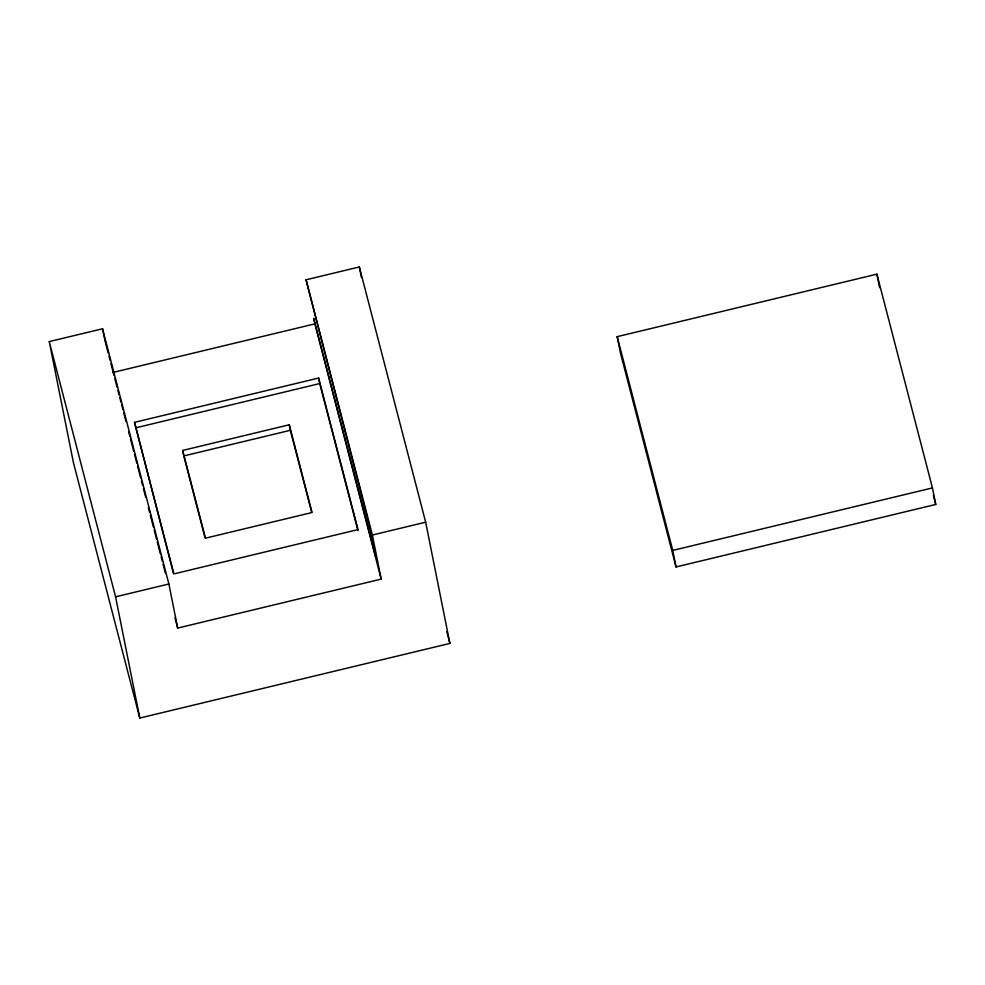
<?xml version="1.0" encoding="UTF-8"?>
<svg xmlns="http://www.w3.org/2000/svg" width="985" height="985" viewBox="0 0 985 985"><rect width="100%" height="100%" fill="white"/><g stroke="black" fill="none" stroke-linecap="round" stroke-linejoin="round"><path stroke-width="1.48" d="M49.25 341.586L102.551 328.768L168.878 583.994L177.682 628.073L381.183 579.106L372.379 535.027L306.052 279.789L359.34 266.96L425.668 522.198L449.886 643.414L139.796 718.04L73.469 462.802L49.25 341.586L115.577 596.824L139.796 718.04M112.856 372.478L314.855 323.868L313.747 318.364L375.938 557.633L370.434 530.09L306.052 279.789M134.514 422.356L318.635 378.043L358.023 529.585L173.902 573.898L134.514 422.356L173.458 573.467M135.622 427.859L319.731 383.559L318.635 378.043M617.189 336.661L876.896 274.162L932.45 487.92L935.75 504.455L676.042 566.954L620.501 353.196L617.189 336.661L672.743 550.418L676.042 566.954M182.668 450.44L289.27 424.781L312.06 512.52L205.471 538.179L182.668 450.44L183.493 454.565M289.27 424.781L290.366 430.297L183.776 455.944L205.028 537.736M115.577 596.824L168.878 583.994M372.379 535.027L425.668 522.198M672.743 550.418L932.45 487.92M933.435 495.553L935.75 504.455M446.808 631.545L449.886 643.414M314.855 323.868L381.183 579.106M319.731 383.559L357.961 530.644M290.366 430.297L311.617 512.089M104.755 339.788L108.227 353.159M109.003 356.127L110.16 360.584M110.923 363.563L114.014 375.445M114.789 378.425L117.104 387.339M117.88 390.319L119.037 394.776M119.813 397.743L120.97 402.2M121.746 405.18L122.903 409.637M123.679 412.604L125.994 421.518M128.69 431.923L129.848 436.392M130.623 439.359L133.714 451.253M134.489 454.22L136.804 463.135M137.58 466.114L140.67 477.996M141.446 480.975L142.603 485.433M143.367 488.4L145.694 497.327M148.39 507.718L149.548 512.188M150.323 515.155L153.414 527.049M154.189 530.016L156.504 538.93M157.28 541.91L160.37 553.792M161.134 556.771L162.291 561.228M163.067 564.196L165.381 573.122M174.985 617.681L177.682 628.073M876.896 274.162L879.605 287.694M359.34 266.96L361.433 277.438M102.551 328.768L104.472 338.409"/></g></svg>
